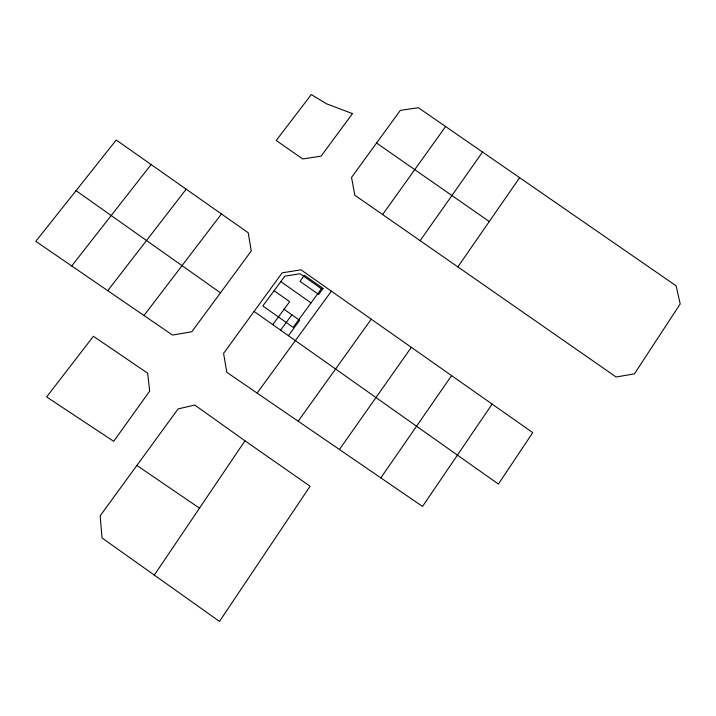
<?xml version="1.0" encoding="UTF-8"?>
<svg xmlns="http://www.w3.org/2000/svg" width="716" height="716" viewBox="0 0 716 716"><rect width="100%" height="100%" fill="white"/><g stroke="black" fill="none" stroke-linecap="round" stroke-linejoin="round"><path stroke-width="1.07" d="M154.226 575.225L244.97 440.805L194.752 405.023L178.087 408.925L100.168 515.815L102.012 537.931L219.49 621.425L310.073 486.218L244.97 440.805M492.125 404.093L422.521 506.445L226.793 372.302L223.589 353.373L282.167 272.832L300.989 269.816L532.749 432.616L498.408 484.061L254.099 311.442M457.855 266.898L519.628 177.702M380.822 477.858L451.581 375.623M420.131 240.657L616.1 376.983L634.412 373.877L680.2 303.951L676.119 285.827L418.377 107.713L400.334 110.362L351.538 177.425L354.823 195.208L420.131 240.657L482.53 152.034M339.429 449.487L411.324 347.332M382.613 214.531L445.603 126.517M298.178 421.223L371.264 319.175M331.401 291.161L257.116 393.084M288.432 335.679L299.655 320.312L284.055 309.294M280.609 330.139L291.851 314.798M220.483 292.826L251.271 250.967L248.219 232.763L116.234 140.032L35.8 241.337L172.52 335.07L191.799 331.75L220.483 292.826L75.887 190.546M272.787 324.608L289.658 301.678L274.094 290.714M221.45 213.959L143.988 315.523M107.74 290.66L186.196 189.194M71.698 265.967L151.13 164.528M136.684 465.31L199.692 508.297M489.1 221.405L376.553 143.039M280.824 281.621L311.048 302.904M149.653 391.115L113.71 441.333L46.63 396.933L93.42 336.278L147.666 373.206L149.653 391.115M321.403 288.736L293.166 327.364L262.826 305.929L284.852 276.17L300.058 273.727L321.403 288.736M323.077 288.414L318.656 294.464L300.004 281.343L304.443 275.311L323.077 288.414M352.46 113.611L321.108 156.151L302.689 158.943L276.224 140.506L311.29 94.575L326.532 103.811L352.46 113.611"/></g></svg>
